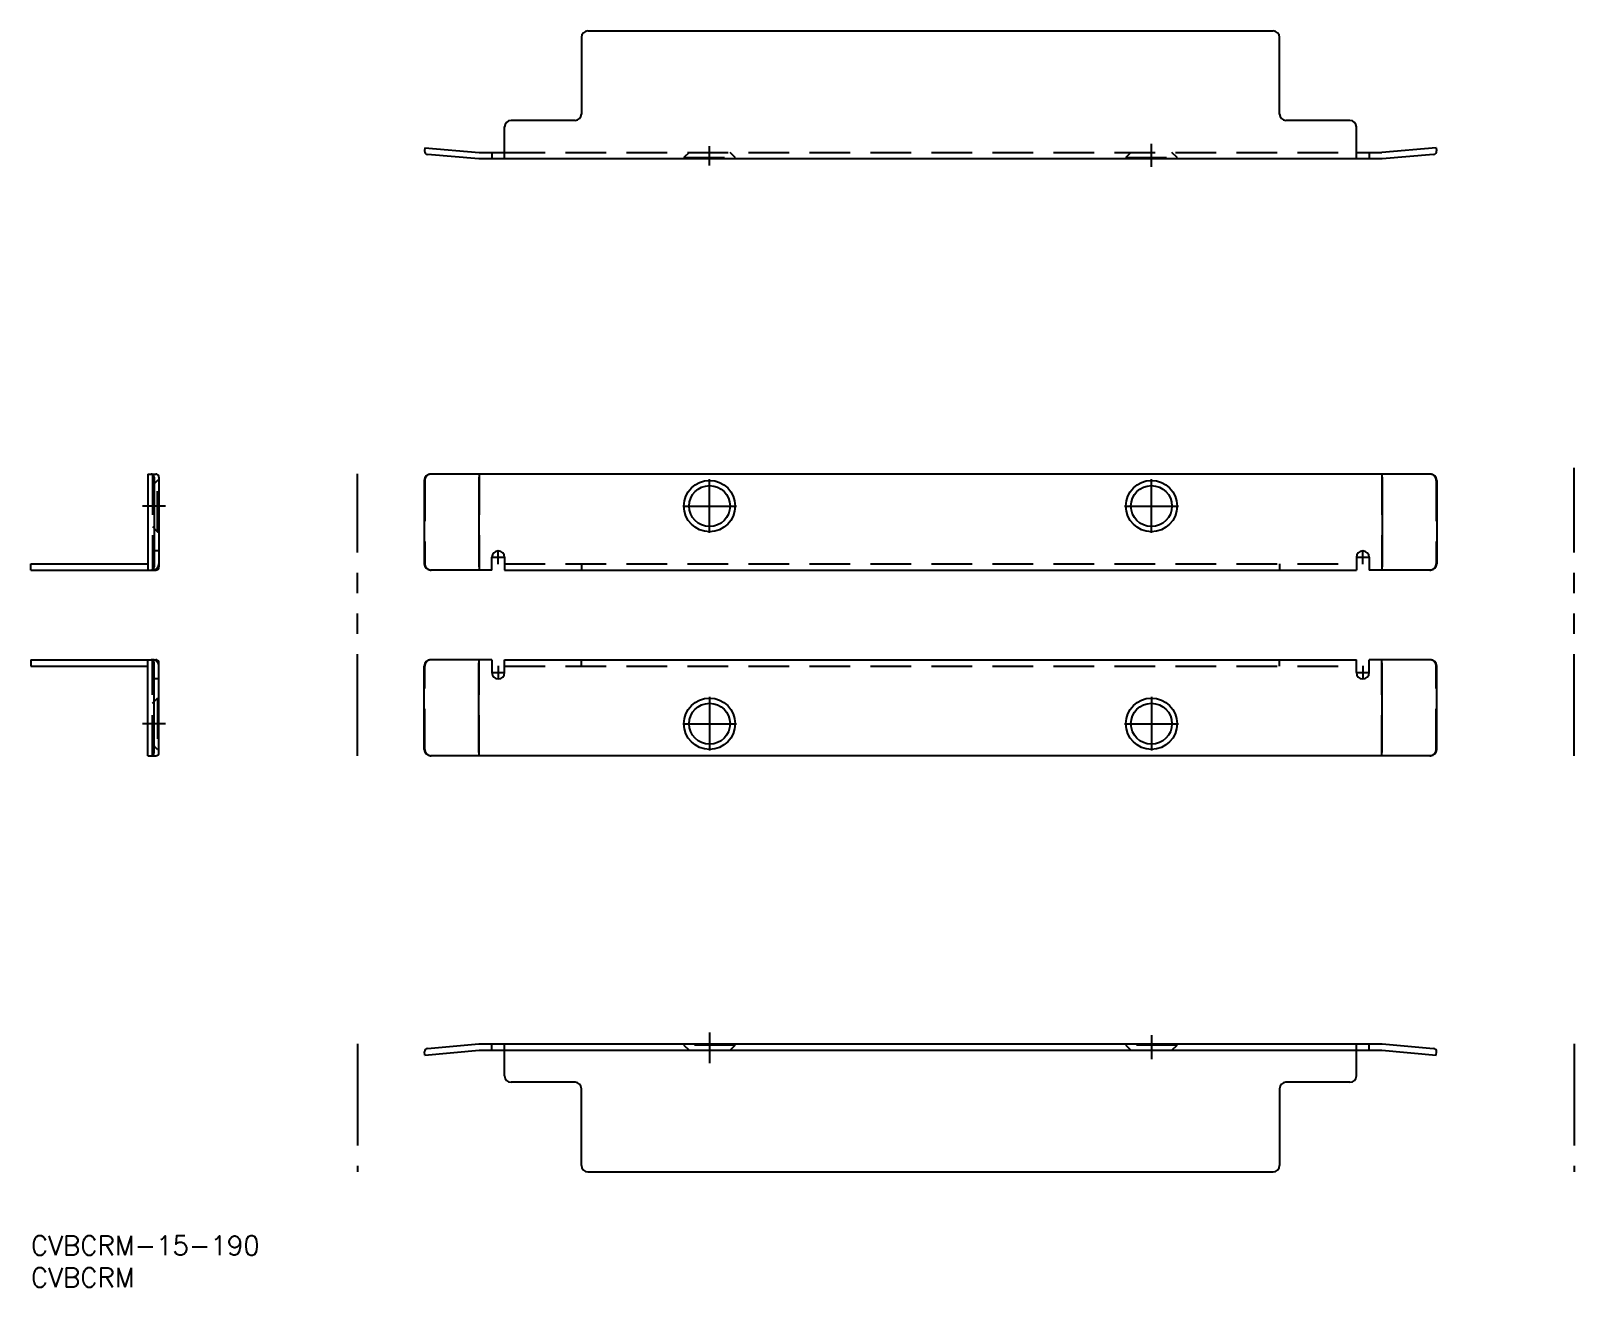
# Model space of a CAD drawing. Extents: x 0 to 241, y -8 to 188.
import ezdxf

# ---------------------------------------------------------------- set-up
doc = ezdxf.new("R2010")
doc.units = 0
doc.header["$LTSCALE"] = 0.5
for name, pattern in [('CENTER', [50.8, 31.75, -6.35, 6.35, -6.35]), ('DASHED', [19.05, 12.7, -6.35]), ('PHANTOM', [63.5, 31.75, -6.35, 6.35, -6.35, 6.35, -6.35])]:
    doc.linetypes.add(name, pattern=pattern)
for name, color, linetype in [('MSM_CENTER', 1, 'CENTER'), ('MSM_CONTINUOUS', 7, 'CONTINUOUS'), ('MSM_DASHED', 4, 'DASHED'), ('MSM_IMAGINARY', 6, 'PHANTOM'), ('MSM_PART_NUMBER', 7, 'CONTINUOUS')]:
    doc.layers.add(name, color=color, linetype=linetype)
doc.styles.get("Standard").update_dxf_attribs({"font": 'txt.shx', "height": 3, "bigfont": 'bigfont.shx'})

msp = doc.modelspace()

# ---------------------------------------------------------------- linework, layer by layer
at = {"layer": 'MSM_CENTER'}
for p, q in [((105.98, 167.2), (105.98, 170.22)), ((174.98, 166.98), (174.98, 170.59)), ((105.98, 109.8), (105.98, 118.2)), ((174.98, 109.8), (174.98, 118.2)), ((21.01, 114), (17.43, 114)), ((101.78, 114), (110.18, 114)), ((170.78, 114), (179.18, 114)), ((72.98, 104.95), (72.98, 107.05)), ((207.98, 104.95), (207.98, 107.05)), ((71.93, 106), (74.03, 106)), ((206.93, 106), (209.03, 106)), ((71.93, 88), (74.03, 88)), ((72.98, 89.05), (72.98, 86.95)), ((206.93, 88), (209.03, 88)), ((207.98, 89.05), (207.98, 86.95)), ((105.98, 84.2), (105.98, 75.8)), ((174.98, 84.2), (174.98, 75.8)), ((21.01, 80), (17.43, 80)), ((101.78, 80), (110.18, 80)), ((170.78, 80), (179.18, 80)), ((105.98, 31.77), (105.98, 26.99)), ((174.98, 31.37), (174.98, 27.6))]:
    msp.add_line(p, q, dxfattribs=at)
at = {"layer": 'MSM_CONTINUOUS'}
for p, q in [((86.98, 188.23), (193.98, 188.23)), ((85.98, 187.23), (85.98, 175.23)), ((194.98, 175.23), (194.98, 187.23)), ((84.98, 174.23), (74.98, 174.23)), ((205.98, 174.23), (195.98, 174.23)), ((73.98, 168.23), (73.98, 173.23)), ((206.98, 168.23), (206.98, 173.23)), ((61.51, 169.97), (61.47, 169.47)), ((61.51, 169.97), (69.98, 169.23)), ((69.94, 168.23), (61.93, 168.93)), ((69.98, 169.23), (73.98, 169.23)), ((71.98, 169.23), (71.98, 168.23)), ((206.98, 169.23), (210.98, 169.23)), ((208.98, 169.23), (208.98, 168.23)), ((219.45, 169.97), (210.98, 169.23)), ((219.04, 168.93), (211.03, 168.23)), ((219.45, 169.97), (219.49, 169.47)), ((211.03, 168.23), (69.94, 168.23)), ((18.26, 119), (18.26, 104)), ((18.26, 119), (19.5, 119)), ((19.26, 118.5), (19.26, 104.5)), ((20, 118.5), (20, 104.5)), ((218.54, 119), (62.43, 119)), ((69.94, 118.5), (69.94, 104.5)), ((211.03, 118.5), (211.03, 104.5)), ((61.43, 118), (61.43, 105)), ((219.54, 118), (219.54, 105)), ((0, 105), (18.26, 105)), ((0, 104), (0, 105)), ((0, 104), (19.5, 104)), ((71.98, 104), (62.43, 104)), ((71.98, 104), (71.98, 106)), ((73.98, 106), (73.98, 104)), ((73.98, 104), (206.98, 104)), ((206.98, 106), (206.98, 104)), ((208.98, 106), (208.98, 104)), ((218.54, 104), (208.98, 104)), ((0, 90), (19.5, 90)), ((0, 90), (0, 89)), ((18.26, 75), (18.26, 90)), ((19.26, 75.5), (19.26, 89.5)), ((20, 75.5), (20, 89.5)), ((71.98, 90), (62.43, 90)), ((69.94, 75.5), (69.94, 89.5)), ((71.98, 90), (71.98, 88)), ((73.98, 88), (73.98, 90)), ((73.98, 90), (206.98, 90)), ((206.98, 88), (206.98, 90)), ((218.54, 90), (208.98, 90)), ((208.98, 88), (208.98, 90)), ((211.03, 75.5), (211.03, 89.5)), ((0, 89), (18.26, 89)), ((61.43, 76), (61.43, 89)), ((219.54, 76), (219.54, 89)), ((18.26, 75), (19.5, 75)), ((218.54, 75), (62.43, 75)), ((61.51, 28.26), (69.98, 29)), ((61.93, 29.3), (69.94, 30)), ((69.94, 30), (211.03, 30)), ((69.98, 29), (210.98, 29)), ((73.98, 29), (73.98, 30)), ((73.98, 25), (73.98, 29)), ((206.98, 29), (206.98, 30)), ((206.98, 25), (206.98, 29)), ((210.98, 29), (219.45, 28.26)), ((211.03, 30), (219.04, 29.3)), ((61.51, 28.26), (61.47, 28.76)), ((219.45, 28.26), (219.49, 28.76)), ((84.98, 24), (74.98, 24)), ((85.98, 11), (85.98, 23)), ((194.98, 23), (194.98, 11)), ((205.98, 24), (195.98, 24)), ((86.98, 10), (193.98, 10))]:
    msp.add_line(p, q, dxfattribs=at)
for centre, radius in [((105.98, 114), 4), ((105.98, 114), 3.2), ((174.98, 114), 4), ((174.98, 114), 3.2), ((105.98, 80), 4), ((105.98, 80), 3.2), ((174.98, 80), 4), ((174.98, 80), 3.2)]:
    msp.add_circle(centre, radius, dxfattribs=at)
for centre, radius, start, end in [((86.98, 187.23), 1, 90, 180), ((193.98, 187.23), 1, 0, 90), ((74.98, 173.23), 1, 90, 180), ((84.98, 175.23), 1, 270, 0), ((195.98, 175.23), 1, 180, 270), ((205.98, 173.23), 1, 0, 90), ((61.97, 169.43), 0.5, 175, 265), ((219, 169.43), 0.5, 275, 5), ((18.76, 118.5), 0.5, 0, 90), ((19.5, 118.5), 0.5, 0, 90), ((62.43, 118), 1, 90, 180), ((218.54, 118), 1, 360, 90), ((72.98, 106), 1, 0, 180), ((207.98, 106), 1, 0, 180), ((18.76, 104.5), 0.5, 270, 0), ((19.5, 104.5), 0.5, 270, 0), ((62.43, 105), 1, 180, 270), ((218.54, 105), 1, 270, 0), ((18.76, 89.5), 0.5, 0, 90), ((19.5, 89.5), 0.5, 0, 90), ((62.43, 89), 1, 90, 180), ((218.54, 89), 1, 0, 90), ((72.98, 88), 1, 180, 0), ((207.98, 88), 1, 180, 0), ((18.76, 75.5), 0.5, 270, 0), ((19.5, 75.5), 0.5, 270, 0), ((62.43, 76), 1, 180, 270), ((218.54, 76), 1, 270, 0), ((61.97, 28.8), 0.5, 95, 185), ((219, 28.8), 0.5, 355, 85), ((74.98, 25), 1, 180, 270), ((205.98, 25), 1, 270, 0), ((84.98, 23), 1, 0, 90), ((195.98, 23), 1, 90, 180), ((86.98, 11), 1, 180, 270), ((193.98, 11), 1, 270, 0)]:
    msp.add_arc(centre, radius, start, end, dxfattribs=at)
at = {"layer": 'MSM_DASHED'}
for p, q in [((73.98, 169.23), (206.98, 169.23)), ((102.78, 169.23), (101.98, 168.43)), ((109.98, 168.43), (109.18, 169.23)), ((171.78, 169.23), (170.98, 168.43)), ((178.98, 168.43), (178.18, 169.23)), ((101.98, 168.43), (101.98, 168.23)), ((101.98, 168.43), (109.98, 168.43)), ((109.98, 168.23), (109.98, 168.43)), ((170.98, 168.43), (170.98, 168.23)), ((170.98, 168.43), (178.98, 168.43)), ((178.98, 168.23), (178.98, 168.43)), ((19, 119), (19, 104)), ((69.98, 119), (69.98, 104)), ((210.98, 119), (210.98, 104)), ((19.8, 118), (19, 117.2)), ((20, 118), (19.8, 118)), ((19.8, 110), (19.8, 118)), ((61.51, 118), (61.51, 105)), ((219.45, 118), (219.45, 105)), ((19, 110.8), (19.8, 110)), ((19.8, 110), (20, 110)), ((20, 107), (19, 107)), ((73.98, 105), (206.98, 105)), ((85.98, 105), (85.98, 104)), ((194.98, 105), (194.98, 104)), ((19, 75), (19, 90)), ((69.98, 75), (69.98, 90)), ((85.98, 89), (85.98, 90)), ((194.98, 89), (194.98, 90)), ((210.98, 75), (210.98, 90)), ((20, 87), (19, 87)), ((61.51, 76), (61.51, 89)), ((73.98, 89), (206.98, 89)), ((219.45, 76), (219.45, 89)), ((19, 83.2), (19.8, 84)), ((19.8, 84), (20, 84)), ((19.8, 84), (19.8, 76)), ((19.8, 76), (19, 76.8)), ((20, 76), (19.8, 76)), ((71.98, 29), (71.98, 30)), ((101.98, 30), (101.98, 29.8)), ((109.98, 29.8), (101.98, 29.8)), ((101.98, 29.8), (102.78, 29)), ((109.18, 29), (109.98, 29.8)), ((109.98, 29.8), (109.98, 30)), ((170.98, 30), (170.98, 29.8)), ((178.98, 29.8), (170.98, 29.8)), ((170.98, 29.8), (171.78, 29)), ((178.18, 29), (178.98, 29.8)), ((178.98, 29.8), (178.98, 30)), ((208.98, 29), (208.98, 30))]:
    msp.add_line(p, q, dxfattribs=at)
for centre, start, end in [((62.51, 118), 90, 180), ((218.45, 118), 0, 90), ((19, 105), 270, 0), ((62.51, 105), 180, 270), ((218.45, 105), 270, 0), ((19, 89), 0, 90), ((62.51, 89), 90, 180), ((218.45, 89), 0, 90), ((62.51, 76), 180, 270), ((218.45, 76), 270, 0)]:
    msp.add_arc(centre, 1, start, end, dxfattribs=at)
at = {"layer": 'MSM_IMAGINARY'}
for p, q in [((50.98, 75), (50.98, 119.06)), ((240.98, 75), (240.98, 120)), ((50.98, 30), (50.98, 10)), ((240.98, 30), (240.98, 10))]:
    msp.add_line(p, q, dxfattribs=at)

# ---------------------------------------------------------------- texts
at = {"layer": 'MSM_PART_NUMBER'}
for s, p in [('CVBCRM-15-190 ', (0, -3)), ('CVBCRM', (0, -8))]:
    msp.add_text(s, height=3, dxfattribs=at).set_placement(p)

doc.saveas('drawing.dxf')
